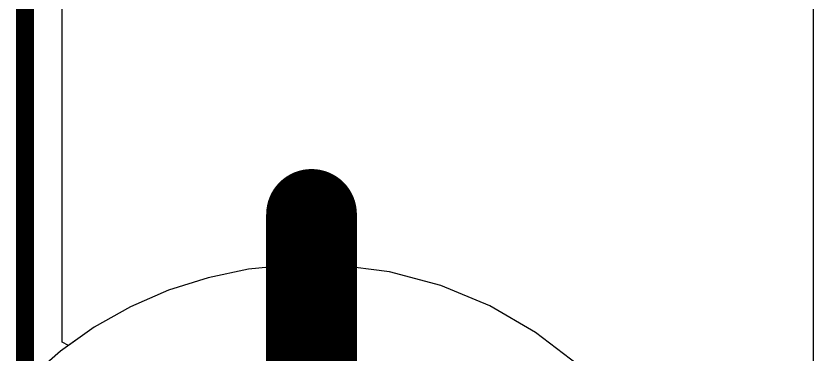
# Model space of a CAD drawing. Header units: inches. Extents: x 0 to 198, y 0 to 199.
# Drawn here: x -0.005 to 0.4341, y 0.3303 to 0.5167 of the extents above; entities that cross this region are included whole.
import ezdxf

# ---------------------------------------------------------------- set-up
doc = ezdxf.new("R2010")
doc.units = ezdxf.units.IN
doc.header["$MEASUREMENT"] = 0
for name, color, linetype in [('Board Outline', 216, 'Continuous'), ('Bottom Layer', 5, 'Continuous'), ('Layer 1', 16, 'Continuous'), ('Layer 2', 76, 'Continuous'), ('Multi-Layer', 9, 'Continuous'), ('Top Layer', 1, 'Continuous')]:
    doc.layers.add(name, color=color, linetype=linetype)

msp = doc.modelspace()

# ---------------------------------------------------------------- linework, layer by layer
at = {"layer": 'Board Outline'}
msp.add_lwpolyline([(0, 0, 0.01, 0.01, 0), (0, 4.72441, 0.01, 0.01, 0)], format="xyseb", dxfattribs=at)
at = {"layer": 'Bottom Layer'}
for p, q in [((0.02039, 0.33691), (0.02039, 1.06024)), ((0.43414, 0.67939), (0.43414, 0.11327)), ((0.14593, 0.37939), (0.1232, 0.37705)), ((0.17194, 0.37939), (0.14593, 0.37939)), ((0.20086, 0.37559), (0.17194, 0.37939)), ((0.1232, 0.37705), (0.10082, 0.3724)), ((0.22904, 0.36804), (0.20086, 0.37559)), ((0.10082, 0.3724), (0.07905, 0.36547)), ((0.07905, 0.36547), (0.05809, 0.35636)), ((0.25599, 0.35687), (0.22904, 0.36804)), ((0.05809, 0.35636), (0.03818, 0.34514)), ((0.28125, 0.34229), (0.25599, 0.35687)), ((0.03818, 0.34514), (0.02394, 0.33507)), ((0.3044, 0.32453), (0.28125, 0.34229)), ((0.02394, 0.33507), (0.02039, 0.33691))]:
    msp.add_line(p, q, dxfattribs=at)
at = {"layer": 'Layer 1'}
for p, q in [((0.02039, 0.33691), (0.02039, 4.38558)), ((0.14593, 0.37939), (0.1232, 0.37705)), ((0.17194, 0.37939), (0.14593, 0.37939)), ((0.20086, 0.37559), (0.17194, 0.37939)), ((0.1232, 0.37705), (0.10082, 0.3724)), ((0.22904, 0.36804), (0.20086, 0.37559)), ((0.10082, 0.3724), (0.07905, 0.36547)), ((0.07905, 0.36547), (0.05809, 0.35636)), ((0.25599, 0.35687), (0.22904, 0.36804)), ((0.05809, 0.35636), (0.03818, 0.34514)), ((0.28125, 0.34229), (0.25599, 0.35687)), ((0.03818, 0.34514), (0.02394, 0.33507)), ((0.3044, 0.32453), (0.28125, 0.34229)), ((0.02394, 0.33507), (0.02039, 0.33691))]:
    msp.add_line(p, q, dxfattribs=at)
msp.add_lwpolyline([(0.15785, 0.24785, 0.05, 0.05, 0), (0.15785, 0.40733, 0.05, 0.05, 0)], format="xyseb", dxfattribs=at)
msp.add_lwpolyline([(0.14535, 0.40733, 0.025, 0.025, 1), (0.17035, 0.40733, 0.025, 0.025, 1)], format="xyseb", close=True, dxfattribs=at)
at = {"layer": 'Layer 2'}
for p, q in [((0.02039, 0.33691), (0.02039, 2.38775)), ((0.14593, 0.37939), (0.1232, 0.37705)), ((0.17194, 0.37939), (0.14593, 0.37939)), ((0.20086, 0.37559), (0.17194, 0.37939)), ((0.1232, 0.37705), (0.10082, 0.3724)), ((0.22904, 0.36804), (0.20086, 0.37559)), ((0.10082, 0.3724), (0.07905, 0.36547)), ((0.07905, 0.36547), (0.05809, 0.35636)), ((0.25599, 0.35687), (0.22904, 0.36804)), ((0.05809, 0.35636), (0.03818, 0.34514)), ((0.28125, 0.34229), (0.25599, 0.35687)), ((0.03818, 0.34514), (0.02394, 0.33507)), ((0.3044, 0.32453), (0.28125, 0.34229)), ((0.02394, 0.33507), (0.02039, 0.33691))]:
    msp.add_line(p, q, dxfattribs=at)
at = {"layer": 'Multi-Layer'}
for p, q in [((0.14593, 0.37939), (0.1232, 0.37705)), ((0.15736, 0.37939), (0.14593, 0.37939)), ((0.17194, 0.37939), (0.15736, 0.37939)), ((0.20086, 0.37559), (0.17194, 0.37939)), ((0.1232, 0.37705), (0.10082, 0.3724)), ((0.22904, 0.36804), (0.20086, 0.37559)), ((0.10082, 0.3724), (0.07905, 0.36547)), ((0.07905, 0.36547), (0.05809, 0.35636)), ((0.25599, 0.35687), (0.22904, 0.36804)), ((0.05809, 0.35636), (0.03818, 0.34514)), ((0.28125, 0.34229), (0.25599, 0.35687)), ((0.03818, 0.34514), (0.01952, 0.33194)), ((0.3044, 0.32453), (0.28125, 0.34229)), ((0.01952, 0.33194), (0.00231, 0.3169))]:
    msp.add_line(p, q, dxfattribs=at)
at = {"layer": 'Top Layer'}
for p, q in [((0.02039, 0.33691), (0.02039, 4.38558)), ((0.14593, 0.37939), (0.1232, 0.37705)), ((0.17194, 0.37939), (0.14593, 0.37939)), ((0.20086, 0.37559), (0.17194, 0.37939)), ((0.1232, 0.37705), (0.10082, 0.3724)), ((0.22904, 0.36804), (0.20086, 0.37559)), ((0.10082, 0.3724), (0.07905, 0.36547)), ((0.07905, 0.36547), (0.05809, 0.35636)), ((0.25599, 0.35687), (0.22904, 0.36804)), ((0.05809, 0.35636), (0.03818, 0.34514)), ((0.28125, 0.34229), (0.25599, 0.35687)), ((0.03818, 0.34514), (0.02394, 0.33507)), ((0.3044, 0.32453), (0.28125, 0.34229)), ((0.02394, 0.33507), (0.02039, 0.33691))]:
    msp.add_line(p, q, dxfattribs=at)

doc.saveas('drawing.dxf')
